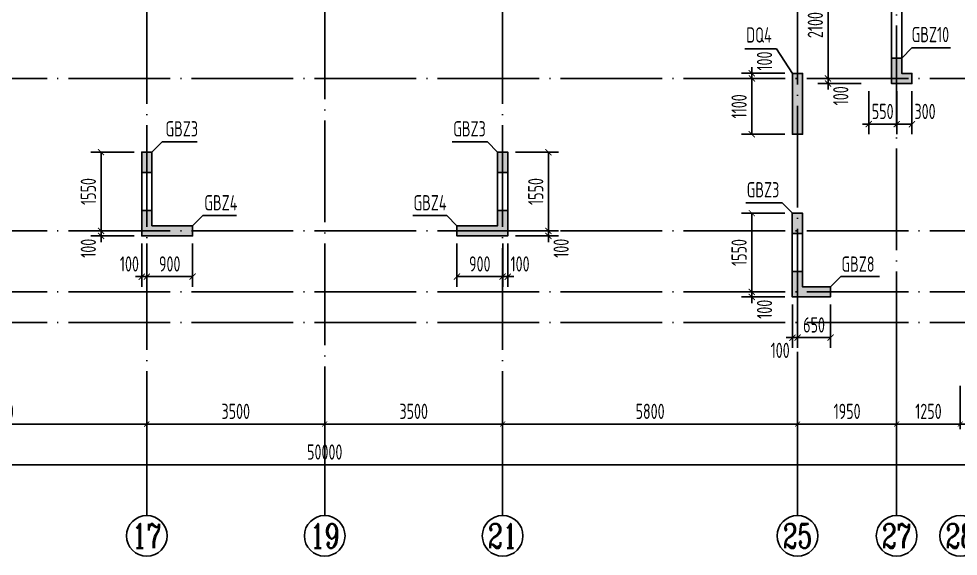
# Model space of a CAD drawing. Extents: x -461650 to 361314, y 245336 to 769729.
# Drawn here: x -106454 to -87976, y 498182 to 508755 of the extents above; entities that cross this region are included whole.
import ezdxf
from ezdxf.enums import TextEntityAlignment as Align

# ---------------------------------------------------------------- set-up
doc = ezdxf.new("R2010")
doc.units = 0
doc.header["$LTSCALE"] = 1000
doc.linetypes.add('DOTE', pattern=[2.42, 2, -0.2, 0.02, -0.2])
doc.layers.get('0').update_dxf_attribs({"linetype": 'CONTINUOUS'})
doc.layers.get('DEFPOINTS').update_dxf_attribs({"linetype": 'CONTINUOUS'})
for name, color, linetype in [('A-AXIS', 1, 'CONTINUOUS'), ('A-DOTE', 10, 'DOTE'), ('AXIS_NUM', 7, 'CONTINUOUS'), ('S-Q墙实线', 6, 'CONTINUOUS'), ('S-Q墙标注', 3, 'CONTINUOUS'), ('S-X详图填充', 252, 'CONTINUOUS'), ('S-X详图实线', 4, 'CONTINUOUS'), ('S-Y一般标注', 3, 'CONTINUOUS'), ('S-Z柱编号', 6, 'CONTINUOUS')]:
    doc.layers.add(name, color=color, linetype=linetype)
doc.styles.add('TSSD_Axis', font='complex.shx', dxfattribs={"width": 0.7, "bigfont": 'hztxt.shx'})
doc.styles.add('TSSD_DIMENSION', font='Tssdeng.shx', dxfattribs={"width": 0.7, "bigfont": 'tssdchn.shx'})
doc.styles.add('TSSD_REIN', font='tssdeng.shx', dxfattribs={"width": 0.7, "height": 300, "bigfont": 'tssdchn.shx'})
doc.styles.add('结构文字', font='zstxt.shx', dxfattribs={"width": 0.7, "bigfont": 'zshz.shx'})
doc.dimstyles.new('STRUCK', dxfattribs={"dimtxt": 400, "dimasz": 121, "dimexe": 200, "dimexo": 150, "dimgap": 115, "dimtad": 1, "dimdec": 0, "dimdsep": 46, "dimtxsty": '结构文字', "dimblk": 'ARCHTICK', "dimcen": 400, "dimclrd": 3, "dimclre": 3, "dimclrt": 7, "dimadec": 0, "dimazin": 0, "dimtfac": 1, "dimtdec": 0, "dimtix": 1, "dimtmove": 2, "dimatfit": 3, "dimldrblk": '_DIMX', "dimfxl": 0, "dimtolj": 1, "dimtzin": 0, "dimarcsym": 0})
doc.dimstyles.new('TSSD_100_100', dxfattribs={"dimtxt": 300, "dimasz": 100, "dimexe": 100, "dimexo": 250, "dimgap": 100, "dimtad": 1, "dimdec": 0, "dimzin": 0, "dimdsep": 46, "dimtxsty": 'TSSD_DIMENSION', "dimblk": 'ARCHTICK', "dimcen": 0, "dimdle": 100, "dimclrt": 7, "dimadec": 0, "dimazin": 0, "dimtfac": 1, "dimtdec": 0, "dimtix": 1, "dimtmove": 2, "dimatfit": 3, "dimldrblk": 'ARCHTICK', "dimfxl": 0, "dimtolj": 1, "dimtzin": 0, "dimarcsym": 0})

# ---------------------------------------------------------------- blocks, each defined once
blk = doc.blocks.new('_ArchTick')
at = {"color": 0, "linetype": 'ByBlock', "const_width": 0.15}
blk.add_lwpolyline([(-0.5, -0.5), (0.5, 0.5)], dxfattribs=at)
blk = doc.blocks.new('*D328')
at = {"layer": 'DEFPOINTS', "color": 0}
for p in [(20300, 3600), (26100, 3600), (26100, 2600)]:
    blk.add_point(p, dxfattribs=at)
at = {"layer": 'S-Y一般标注', "color": 0, "lineweight": -2}
for p, q in [((20300, 3350), (20300, 2500)), ((26100, 3350), (26100, 2500)), ((20200, 2600), (26200, 2600))]:
    blk.add_line(p, q, dxfattribs=at)
at = {"layer": 'S-Y一般标注', "color": 0, "lineweight": -2, "xscale": 100, "yscale": 100, "zscale": 100, "rotation": 180}
blk.add_blockref('_ArchTick', (20300, 2600), dxfattribs=at)
at = {"layer": 'S-Y一般标注', "color": 0, "lineweight": -2, "xscale": 100, "yscale": 100, "zscale": 100}
blk.add_blockref('_ArchTick', (26100, 2600), dxfattribs=at)
at = {"layer": 'S-Y一般标注', "color": 7, "insert": (23200, 2850), "char_height": 300, "attachment_point": 5, "style": 'TSSD_DIMENSION'}
blk.add_mtext('\\A1;5800', dxfattribs=at)
blk = doc.blocks.new('ts_axno')
at = {"color": 0, "linetype": 'ByBlock', "lineweight": -2}
blk.add_circle((0, 0), 0.5, dxfattribs=at)
at = {"color": 0, "linetype": 'ByBlock', "lineweight": -2, "style": 'TSSD_Axis', "width": 0.7}
blk.add_attdef('A', text='', height=0.6, dxfattribs=at).set_placement((0, 0), align=Align.MIDDLE_CENTER)
blk = doc.blocks.new('*D329')
at = {"layer": 'DEFPOINTS', "color": 0}
for p in [(26100, 3600), (29600, 3600), (29600, 2600)]:
    blk.add_point(p, dxfattribs=at)
at = {"layer": 'S-Y一般标注', "color": 0, "lineweight": -2}
for p, q in [((26100, 3350), (26100, 2500)), ((29600, 3350), (29600, 2500)), ((26000, 2600), (29700, 2600))]:
    blk.add_line(p, q, dxfattribs=at)
at = {"layer": 'S-Y一般标注', "color": 0, "lineweight": -2, "xscale": 100, "yscale": 100, "zscale": 100, "rotation": 180}
blk.add_blockref('_ArchTick', (26100, 2600), dxfattribs=at)
at = {"layer": 'S-Y一般标注', "color": 0, "lineweight": -2, "xscale": 100, "yscale": 100, "zscale": 100}
blk.add_blockref('_ArchTick', (29600, 2600), dxfattribs=at)
at = {"layer": 'S-Y一般标注', "color": 7, "insert": (27850, 2850), "char_height": 300, "attachment_point": 5, "style": 'TSSD_DIMENSION'}
blk.add_mtext('\\A1;3500', dxfattribs=at)
blk = doc.blocks.new('*D330')
at = {"layer": 'DEFPOINTS', "color": 0}
for p in [(33100, 3600), (38900, 3600), (38900, 2600)]:
    blk.add_point(p, dxfattribs=at)
at = {"layer": 'S-Y一般标注', "color": 0, "lineweight": -2}
for p, q in [((33100, 3350), (33100, 2500)), ((38900, 3350), (38900, 2500)), ((33000, 2600), (39000, 2600))]:
    blk.add_line(p, q, dxfattribs=at)
at = {"layer": 'S-Y一般标注', "color": 0, "lineweight": -2, "xscale": 100, "yscale": 100, "zscale": 100, "rotation": 180}
blk.add_blockref('_ArchTick', (33100, 2600), dxfattribs=at)
at = {"layer": 'S-Y一般标注', "color": 0, "lineweight": -2, "xscale": 100, "yscale": 100, "zscale": 100}
blk.add_blockref('_ArchTick', (38900, 2600), dxfattribs=at)
at = {"layer": 'S-Y一般标注', "color": 7, "insert": (36000, 2850), "char_height": 300, "attachment_point": 5, "style": 'TSSD_DIMENSION'}
blk.add_mtext('\\A1;5800', dxfattribs=at)
blk = doc.blocks.new('*D331')
at = {"layer": 'DEFPOINTS', "color": 0}
for p in [(42100, 3600), (43350, 3600), (43350, 2600)]:
    blk.add_point(p, dxfattribs=at)
at = {"layer": 'S-Y一般标注', "color": 0, "lineweight": -2}
for p, q in [((42100, 3350), (42100, 2500)), ((43350, 3350), (43350, 2500)), ((42000, 2600), (43450, 2600))]:
    blk.add_line(p, q, dxfattribs=at)
at = {"layer": 'S-Y一般标注', "color": 0, "lineweight": -2, "xscale": 100, "yscale": 100, "zscale": 100, "rotation": 180}
blk.add_blockref('_ArchTick', (42100, 2600), dxfattribs=at)
at = {"layer": 'S-Y一般标注', "color": 0, "lineweight": -2, "xscale": 100, "yscale": 100, "zscale": 100}
blk.add_blockref('_ArchTick', (43350, 2600), dxfattribs=at)
at = {"layer": 'S-Y一般标注', "color": 7, "insert": (42725, 2850), "char_height": 300, "attachment_point": 5, "style": 'TSSD_DIMENSION'}
blk.add_mtext('\\A1;1250', dxfattribs=at)
blk = doc.blocks.new('*D334')
at = {"layer": 'DEFPOINTS', "color": 0}
for p in [(4600, 3600), (54600, 3600), (54600, 1800)]:
    blk.add_point(p, dxfattribs=at)
at = {"layer": 'S-Y一般标注', "color": 0, "lineweight": -2}
for p, q in [((4600, 3350), (4600, 1700)), ((54600, 3350), (54600, 1700)), ((4500, 1800), (54700, 1800))]:
    blk.add_line(p, q, dxfattribs=at)
at = {"layer": 'S-Y一般标注', "color": 0, "lineweight": -2, "xscale": 100, "yscale": 100, "zscale": 100, "rotation": 180}
blk.add_blockref('_ArchTick', (4600, 1800), dxfattribs=at)
at = {"layer": 'S-Y一般标注', "color": 0, "lineweight": -2, "xscale": 100, "yscale": 100, "zscale": 100}
blk.add_blockref('_ArchTick', (54600, 1800), dxfattribs=at)
at = {"layer": 'S-Y一般标注', "color": 7, "insert": (29600, 2050), "char_height": 300, "attachment_point": 5, "style": 'TSSD_DIMENSION'}
blk.add_mtext('\\A1;50000', dxfattribs=at)
blk = doc.blocks.new('*D337')
at = {"layer": 'DEFPOINTS', "color": 0}
for p in [(29600, 3600), (33100, 3600), (33100, 2600)]:
    blk.add_point(p, dxfattribs=at)
at = {"layer": 'S-Y一般标注', "color": 0, "lineweight": -2}
for p, q in [((29600, 3350), (29600, 2500)), ((33100, 3350), (33100, 2500)), ((29500, 2600), (33200, 2600))]:
    blk.add_line(p, q, dxfattribs=at)
at = {"layer": 'S-Y一般标注', "color": 0, "lineweight": -2, "xscale": 100, "yscale": 100, "zscale": 100, "rotation": 180}
blk.add_blockref('_ArchTick', (29600, 2600), dxfattribs=at)
at = {"layer": 'S-Y一般标注', "color": 0, "lineweight": -2, "xscale": 100, "yscale": 100, "zscale": 100}
blk.add_blockref('_ArchTick', (33100, 2600), dxfattribs=at)
at = {"layer": 'S-Y一般标注', "color": 7, "insert": (31350, 2850), "char_height": 300, "attachment_point": 5, "style": 'TSSD_DIMENSION'}
blk.add_mtext('\\A1;3500', dxfattribs=at)
blk = doc.blocks.new('*D338')
at = {"layer": 'DEFPOINTS', "color": 0}
for p in [(40850, 3600), (42100, 3600), (42100, 2600)]:
    blk.add_point(p, dxfattribs=at)
at = {"layer": 'S-Y一般标注', "color": 0, "lineweight": -2}
for p, q in [((40850, 3350), (40850, 2500)), ((42100, 3350), (42100, 2500)), ((40750, 2600), (42200, 2600))]:
    blk.add_line(p, q, dxfattribs=at)
at = {"layer": 'S-Y一般标注', "color": 0, "lineweight": -2, "xscale": 100, "yscale": 100, "zscale": 100, "rotation": 180}
blk.add_blockref('_ArchTick', (40850, 2600), dxfattribs=at)
at = {"layer": 'S-Y一般标注', "color": 0, "lineweight": -2, "xscale": 100, "yscale": 100, "zscale": 100}
blk.add_blockref('_ArchTick', (42100, 2600), dxfattribs=at)
at = {"layer": 'S-Y一般标注', "color": 7, "insert": (41475, 2850), "char_height": 300, "attachment_point": 5, "style": 'TSSD_DIMENSION'}
blk.add_mtext('\\A1;1250', dxfattribs=at)
blk = doc.blocks.new('*D351')
at = {"layer": 'DEFPOINTS', "color": 0}
for p in [(38900, 3600), (40850, 3600), (40850, 2600)]:
    blk.add_point(p, dxfattribs=at)
at = {"layer": 'S-Y一般标注', "color": 0, "lineweight": -2}
for p, q in [((38900, 3350), (38900, 2500)), ((40850, 3350), (40850, 2500)), ((38800, 2600), (40950, 2600))]:
    blk.add_line(p, q, dxfattribs=at)
at = {"layer": 'S-Y一般标注', "color": 0, "lineweight": -2, "xscale": 100, "yscale": 100, "zscale": 100, "rotation": 180}
blk.add_blockref('_ArchTick', (38900, 2600), dxfattribs=at)
at = {"layer": 'S-Y一般标注', "color": 0, "lineweight": -2, "xscale": 100, "yscale": 100, "zscale": 100}
blk.add_blockref('_ArchTick', (40850, 2600), dxfattribs=at)
at = {"layer": 'S-Y一般标注', "color": 7, "insert": (39875, 2850), "char_height": 300, "attachment_point": 5, "style": 'TSSD_DIMENSION'}
blk.add_mtext('\\A1;1950', dxfattribs=at)
blk = doc.blocks.new('*D2576')
at = {"layer": 'DEFPOINTS', "color": 0}
for p in [(-104836, 504582), (-104036, 504582), (-104036, 504482)]:
    blk.add_point(p, dxfattribs=at)
at = {"layer": 'S-Q墙标注', "color": 3, "lineweight": -2}
for p, q in [((-104836, 504582), (-104836, 504703)), ((-104186, 504582), (-105036, 504582)), ((-104186, 504482), (-105036, 504482)), ((-104836, 504482), (-104836, 504582)), ((-104836, 504482), (-104836, 504361))]:
    blk.add_line(p, q, dxfattribs=at)
at = {"layer": 'S-Q墙标注', "color": 3, "lineweight": -2, "xscale": 121, "yscale": 121, "zscale": 121}
for p, rotation in [((-104836, 504582), 270), ((-104836, 504482), 90)]:
    blk.add_blockref('_ArchTick', p, dxfattribs=dict(at, rotation=rotation))
at = {"layer": 'S-Q墙标注', "color": 7, "insert": (-105086, 504240), "char_height": 300, "attachment_point": 5, "rotation": 90, "style": 'TSSD_REIN'}
blk.add_mtext('\\A1;100', dxfattribs=at)
blk = doc.blocks.new('_DIMX')
blk.add_line((-150, 0), (150, 0))
at = {"const_width": 50}
blk.add_lwpolyline([(-70, -70), (70, 70)], dxfattribs=at)
blk = doc.blocks.new('*D2577')
at = {"layer": 'DEFPOINTS', "color": 0}
for p in [(-104836, 506132), (-104036, 506132), (-104036, 504582)]:
    blk.add_point(p, dxfattribs=at)
at = {"layer": 'S-Q墙标注', "color": 3, "lineweight": -2}
for p, q in [((-104186, 506132), (-105036, 506132)), ((-104836, 504582), (-104836, 506132)), ((-104186, 504582), (-105036, 504582))]:
    blk.add_line(p, q, dxfattribs=at)
at = {"layer": 'S-Q墙标注', "color": 3, "lineweight": -2, "xscale": 121, "yscale": 121, "zscale": 121}
for p, rotation in [((-104836, 506132), 90), ((-104836, 504582), 270)]:
    blk.add_blockref('_ArchTick', p, dxfattribs=dict(at, rotation=rotation))
at = {"layer": 'S-Q墙标注', "color": 7, "insert": (-105086, 505357), "char_height": 300, "attachment_point": 5, "rotation": 90, "style": 'TSSD_REIN'}
blk.add_mtext('\\A1;1550', dxfattribs=at)
blk = doc.blocks.new('*D2578')
at = {"layer": 'DEFPOINTS', "color": 0}
for p in [(-103936, 504482), (-103036, 504482), (-103936, 503682)]:
    blk.add_point(p, dxfattribs=at)
at = {"layer": 'S-Q墙标注', "color": 3, "lineweight": -2}
for p, q in [((-103936, 504332), (-103936, 503482)), ((-103036, 504332), (-103036, 503482)), ((-103036, 503682), (-103936, 503682))]:
    blk.add_line(p, q, dxfattribs=at)
at = {"layer": 'S-Q墙标注', "color": 3, "lineweight": -2, "xscale": 121, "yscale": 121, "zscale": 121, "rotation": 180}
blk.add_blockref('_ArchTick', (-103936, 503682), dxfattribs=at)
at = {"layer": 'S-Q墙标注', "color": 3, "lineweight": -2, "xscale": 121, "yscale": 121, "zscale": 121}
blk.add_blockref('_ArchTick', (-103036, 503682), dxfattribs=at)
at = {"layer": 'S-Q墙标注', "color": 7, "insert": (-103486, 503932), "char_height": 300, "attachment_point": 5, "style": 'TSSD_REIN'}
blk.add_mtext('\\A1;900', dxfattribs=at)
blk = doc.blocks.new('*D2579')
at = {"layer": 'DEFPOINTS', "color": 0}
for p in [(-104036, 504482), (-103936, 504482), (-104036, 503682)]:
    blk.add_point(p, dxfattribs=at)
at = {"layer": 'S-Q墙标注', "color": 3, "lineweight": -2}
for p, q in [((-104036, 504332), (-104036, 503482)), ((-103936, 504332), (-103936, 503482)), ((-104036, 503682), (-104157, 503682)), ((-103936, 503682), (-104036, 503682)), ((-103936, 503682), (-103815, 503682))]:
    blk.add_line(p, q, dxfattribs=at)
at = {"layer": 'S-Q墙标注', "color": 3, "lineweight": -2, "xscale": 121, "yscale": 121, "zscale": 121}
blk.add_blockref('_ArchTick', (-104036, 503682), dxfattribs=at)
at = {"layer": 'S-Q墙标注', "color": 3, "lineweight": -2, "xscale": 121, "yscale": 121, "zscale": 121, "rotation": 180}
blk.add_blockref('_ArchTick', (-103936, 503682), dxfattribs=at)
at = {"layer": 'S-Q墙标注', "color": 7, "insert": (-104278, 503932), "char_height": 300, "attachment_point": 5, "style": 'TSSD_REIN'}
blk.add_mtext('\\A1;100', dxfattribs=at)
blk = doc.blocks.new('*D2650')
at = {"layer": 'DEFPOINTS', "color": 0}
for p in [(-96836, 504582), (-96836, 504482), (-96036, 504582)]:
    blk.add_point(p, dxfattribs=at)
at = {"layer": 'S-Q墙标注', "color": 3, "lineweight": -2}
for p, q in [((-96036, 504582), (-96036, 504703)), ((-96686, 504582), (-95836, 504582)), ((-96686, 504482), (-95836, 504482)), ((-96036, 504482), (-96036, 504582)), ((-96036, 504482), (-96036, 504361))]:
    blk.add_line(p, q, dxfattribs=at)
at = {"layer": 'S-Q墙标注', "color": 3, "lineweight": -2, "xscale": 121, "yscale": 121, "zscale": 121}
for p, rotation in [((-96036, 504582), 270), ((-96036, 504482), 90)]:
    blk.add_blockref('_ArchTick', p, dxfattribs=dict(at, rotation=rotation))
at = {"layer": 'S-Q墙标注', "color": 7, "insert": (-95786, 504240), "char_height": 300, "attachment_point": 5, "rotation": 90, "style": 'TSSD_REIN'}
blk.add_mtext('\\A1;100', dxfattribs=at)
blk = doc.blocks.new('*D2651')
at = {"layer": 'DEFPOINTS', "color": 0}
for p in [(-96836, 506132), (-96036, 506132), (-96836, 504582)]:
    blk.add_point(p, dxfattribs=at)
at = {"layer": 'S-Q墙标注', "color": 3, "lineweight": -2}
for p, q in [((-96686, 506132), (-95836, 506132)), ((-96036, 504582), (-96036, 506132)), ((-96686, 504582), (-95836, 504582))]:
    blk.add_line(p, q, dxfattribs=at)
at = {"layer": 'S-Q墙标注', "color": 3, "lineweight": -2, "xscale": 121, "yscale": 121, "zscale": 121}
for p, rotation in [((-96036, 506132), 90), ((-96036, 504582), 270)]:
    blk.add_blockref('_ArchTick', p, dxfattribs=dict(at, rotation=rotation))
at = {"layer": 'S-Q墙标注', "color": 7, "insert": (-96286, 505357), "char_height": 300, "attachment_point": 5, "rotation": 90, "style": 'TSSD_REIN'}
blk.add_mtext('\\A1;1550', dxfattribs=at)
blk = doc.blocks.new('*D2652')
at = {"layer": 'DEFPOINTS', "color": 0}
for p in [(-97836, 504482), (-96936, 504482), (-96936, 503682)]:
    blk.add_point(p, dxfattribs=at)
at = {"layer": 'S-Q墙标注', "color": 3, "lineweight": -2}
for p, q in [((-97836, 504332), (-97836, 503482)), ((-96936, 504332), (-96936, 503482)), ((-97836, 503682), (-96936, 503682))]:
    blk.add_line(p, q, dxfattribs=at)
at = {"layer": 'S-Q墙标注', "color": 3, "lineweight": -2, "xscale": 121, "yscale": 121, "zscale": 121, "rotation": 180}
blk.add_blockref('_ArchTick', (-97836, 503682), dxfattribs=at)
at = {"layer": 'S-Q墙标注', "color": 3, "lineweight": -2, "xscale": 121, "yscale": 121, "zscale": 121}
blk.add_blockref('_ArchTick', (-96936, 503682), dxfattribs=at)
at = {"layer": 'S-Q墙标注', "color": 7, "insert": (-97386, 503932), "char_height": 300, "attachment_point": 5, "style": 'TSSD_REIN'}
blk.add_mtext('\\A1;900', dxfattribs=at)
blk = doc.blocks.new('*D2653')
at = {"layer": 'DEFPOINTS', "color": 0}
for p in [(-96936, 504482), (-96836, 504482), (-96836, 503682)]:
    blk.add_point(p, dxfattribs=at)
at = {"layer": 'S-Q墙标注', "color": 3, "lineweight": -2}
for p, q in [((-96936, 504332), (-96936, 503482)), ((-96836, 504332), (-96836, 503482)), ((-96936, 503682), (-97057, 503682)), ((-96936, 503682), (-96836, 503682)), ((-96836, 503682), (-96715, 503682))]:
    blk.add_line(p, q, dxfattribs=at)
at = {"layer": 'S-Q墙标注', "color": 3, "lineweight": -2, "xscale": 121, "yscale": 121, "zscale": 121}
blk.add_blockref('_ArchTick', (-96936, 503682), dxfattribs=at)
at = {"layer": 'S-Q墙标注', "color": 3, "lineweight": -2, "xscale": 121, "yscale": 121, "zscale": 121, "rotation": 180}
blk.add_blockref('_ArchTick', (-96836, 503682), dxfattribs=at)
at = {"layer": 'S-Q墙标注', "color": 7, "insert": (-96594, 503932), "char_height": 300, "attachment_point": 5, "style": 'TSSD_REIN'}
blk.add_mtext('\\A1;100', dxfattribs=at)
blk = doc.blocks.new('*D2654')
at = {"layer": 'DEFPOINTS', "color": 0}
for p in [(-92036, 503382), (-91236, 503382), (-91236, 503282)]:
    blk.add_point(p, dxfattribs=at)
at = {"layer": 'S-Q墙标注', "color": 3, "lineweight": -2}
for p, q in [((-91386, 503382), (-92236, 503382)), ((-92036, 503382), (-92036, 503503)), ((-92036, 503282), (-92036, 503382)), ((-91386, 503282), (-92236, 503282)), ((-92036, 503282), (-92036, 503161))]:
    blk.add_line(p, q, dxfattribs=at)
at = {"layer": 'S-Q墙标注', "color": 3, "lineweight": -2, "xscale": 121, "yscale": 121, "zscale": 121}
for p, rotation in [((-92036, 503382), 270), ((-92036, 503282), 90)]:
    blk.add_blockref('_ArchTick', p, dxfattribs=dict(at, rotation=rotation))
at = {"layer": 'S-Q墙标注', "color": 7, "insert": (-91786, 503040), "char_height": 300, "attachment_point": 5, "rotation": 90, "style": 'TSSD_REIN'}
blk.add_mtext('\\A1;100', dxfattribs=at)
blk = doc.blocks.new('*D2655')
at = {"layer": 'DEFPOINTS', "color": 0}
for p in [(-92036, 504932), (-91236, 504932), (-91236, 503382)]:
    blk.add_point(p, dxfattribs=at)
at = {"layer": 'S-Q墙标注', "color": 3, "lineweight": -2}
for p, q in [((-91386, 504932), (-92236, 504932)), ((-92036, 503382), (-92036, 504932)), ((-91386, 503382), (-92236, 503382))]:
    blk.add_line(p, q, dxfattribs=at)
at = {"layer": 'S-Q墙标注', "color": 3, "lineweight": -2, "xscale": 121, "yscale": 121, "zscale": 121}
for p, rotation in [((-92036, 504932), 90), ((-92036, 503382), 270)]:
    blk.add_blockref('_ArchTick', p, dxfattribs=dict(at, rotation=rotation))
at = {"layer": 'S-Q墙标注', "color": 7, "insert": (-92286, 504157), "char_height": 300, "attachment_point": 5, "rotation": 90, "style": 'TSSD_REIN'}
blk.add_mtext('\\A1;1550', dxfattribs=at)
blk = doc.blocks.new('*D2656')
at = {"layer": 'DEFPOINTS', "color": 0}
for p in [(-91236, 503282), (-91136, 503282), (-91136, 502482)]:
    blk.add_point(p, dxfattribs=at)
at = {"layer": 'S-Q墙标注', "color": 3, "lineweight": -2}
for p, q in [((-91236, 503132), (-91236, 502282)), ((-91136, 503132), (-91136, 502282)), ((-91236, 502482), (-91357, 502482)), ((-91236, 502482), (-91136, 502482)), ((-91136, 502482), (-91015, 502482))]:
    blk.add_line(p, q, dxfattribs=at)
at = {"layer": 'S-Q墙标注', "color": 3, "lineweight": -2, "xscale": 121, "yscale": 121, "zscale": 121}
blk.add_blockref('_ArchTick', (-91236, 502482), dxfattribs=at)
at = {"layer": 'S-Q墙标注', "color": 3, "lineweight": -2, "xscale": 121, "yscale": 121, "zscale": 121, "rotation": 180}
blk.add_blockref('_ArchTick', (-91136, 502482), dxfattribs=at)
at = {"layer": 'S-Q墙标注', "color": 7, "insert": (-91478, 502232), "char_height": 300, "attachment_point": 5, "style": 'TSSD_REIN'}
blk.add_mtext('\\A1;100', dxfattribs=at)
blk = doc.blocks.new('*D2657')
at = {"layer": 'DEFPOINTS', "color": 0}
for p in [(-91136, 503282), (-90486, 503282), (-90486, 502482)]:
    blk.add_point(p, dxfattribs=at)
at = {"layer": 'S-Q墙标注', "color": 3, "lineweight": -2}
for p, q in [((-91136, 503132), (-91136, 502282)), ((-90486, 503132), (-90486, 502282)), ((-91136, 502482), (-90486, 502482))]:
    blk.add_line(p, q, dxfattribs=at)
at = {"layer": 'S-Q墙标注', "color": 3, "lineweight": -2, "xscale": 121, "yscale": 121, "zscale": 121, "rotation": 180}
blk.add_blockref('_ArchTick', (-91136, 502482), dxfattribs=at)
at = {"layer": 'S-Q墙标注', "color": 3, "lineweight": -2, "xscale": 121, "yscale": 121, "zscale": 121}
blk.add_blockref('_ArchTick', (-90486, 502482), dxfattribs=at)
at = {"layer": 'S-Q墙标注', "color": 7, "insert": (-90811, 502732), "char_height": 300, "attachment_point": 5, "style": 'TSSD_REIN'}
blk.add_mtext('\\A1;650', dxfattribs=at)
blk = doc.blocks.new('*D2658')
at = {"layer": 'DEFPOINTS', "color": 0}
for p in [(-92036, 507582), (-91236, 507582), (-91236, 506482)]:
    blk.add_point(p, dxfattribs=at)
at = {"layer": 'S-Q墙标注', "color": 3, "lineweight": -2}
for p, q in [((-91386, 507582), (-92236, 507582)), ((-92036, 506482), (-92036, 507582)), ((-91386, 506482), (-92236, 506482))]:
    blk.add_line(p, q, dxfattribs=at)
at = {"layer": 'S-Q墙标注', "color": 3, "lineweight": -2, "xscale": 121, "yscale": 121, "zscale": 121}
for p, rotation in [((-92036, 507582), 90), ((-92036, 506482), 270)]:
    blk.add_blockref('_ArchTick', p, dxfattribs=dict(at, rotation=rotation))
at = {"layer": 'S-Q墙标注', "color": 7, "insert": (-92286, 507032), "char_height": 300, "attachment_point": 5, "rotation": 90, "style": 'TSSD_REIN'}
blk.add_mtext('\\A1;1100', dxfattribs=at)
blk = doc.blocks.new('*D2659')
at = {"layer": 'DEFPOINTS', "color": 0}
for p in [(-92036, 507682), (-91236, 507682), (-91236, 507582)]:
    blk.add_point(p, dxfattribs=at)
at = {"layer": 'S-Q墙标注', "color": 3, "lineweight": -2}
for p, q in [((-92036, 507682), (-92036, 507803)), ((-91386, 507682), (-92236, 507682)), ((-92036, 507582), (-92036, 507682)), ((-91386, 507582), (-92236, 507582)), ((-92036, 507582), (-92036, 507461))]:
    blk.add_line(p, q, dxfattribs=at)
at = {"layer": 'S-Q墙标注', "color": 3, "lineweight": -2, "xscale": 121, "yscale": 121, "zscale": 121}
for p, rotation in [((-92036, 507682), 270), ((-92036, 507582), 90)]:
    blk.add_blockref('_ArchTick', p, dxfattribs=dict(at, rotation=rotation))
at = {"layer": 'S-Q墙标注', "color": 7, "insert": (-91786, 507924), "char_height": 300, "attachment_point": 5, "rotation": 90, "style": 'TSSD_REIN'}
blk.add_mtext('\\A1;100', dxfattribs=at)
blk = doc.blocks.new('*D2517')
at = {"layer": 'DEFPOINTS', "color": 0}
for p in [(-90536, 507582), (-89736, 507582), (-89736, 507482)]:
    blk.add_point(p, dxfattribs=at)
at = {"layer": 'S-Q墙标注', "color": 3, "lineweight": -2}
for p, q in [((-90536, 507582), (-90536, 507703)), ((-89886, 507582), (-90736, 507582)), ((-89886, 507482), (-90736, 507482)), ((-90536, 507482), (-90536, 507582)), ((-90536, 507482), (-90536, 507361))]:
    blk.add_line(p, q, dxfattribs=at)
at = {"layer": 'S-Q墙标注', "color": 3, "lineweight": -2, "xscale": 121, "yscale": 121, "zscale": 121}
for p, rotation in [((-90536, 507582), 270), ((-90536, 507482), 90)]:
    blk.add_blockref('_ArchTick', p, dxfattribs=dict(at, rotation=rotation))
at = {"layer": 'S-Q墙标注', "color": 7, "insert": (-90286, 507240), "char_height": 300, "attachment_point": 5, "rotation": 90, "style": 'TSSD_REIN'}
blk.add_mtext('\\A1;100', dxfattribs=at)
blk = doc.blocks.new('*D2518')
at = {"layer": 'DEFPOINTS', "color": 0}
for p in [(-90536, 509682), (-89736, 509682), (-89736, 507582)]:
    blk.add_point(p, dxfattribs=at)
at = {"layer": 'S-Q墙标注', "color": 3, "lineweight": -2}
for p, q in [((-89886, 509682), (-90736, 509682)), ((-90536, 507582), (-90536, 509682)), ((-89886, 507582), (-90736, 507582))]:
    blk.add_line(p, q, dxfattribs=at)
at = {"layer": 'S-Q墙标注', "color": 3, "lineweight": -2, "xscale": 121, "yscale": 121, "zscale": 121}
for p, rotation in [((-90536, 509682), 90), ((-90536, 507582), 270)]:
    blk.add_blockref('_ArchTick', p, dxfattribs=dict(at, rotation=rotation))
at = {"layer": 'S-Q墙标注', "color": 7, "insert": (-90786, 508632), "char_height": 300, "attachment_point": 5, "rotation": 90, "style": 'TSSD_REIN'}
blk.add_mtext('\\A1;2100', dxfattribs=at)
blk = doc.blocks.new('*D2472')
at = {"layer": 'DEFPOINTS', "color": 0}
for p in [(-89736, 507482), (-89186, 507482), (-89186, 506682)]:
    blk.add_point(p, dxfattribs=at)
at = {"layer": 'S-Q墙标注', "color": 3, "lineweight": -2}
for p, q in [((-89736, 507332), (-89736, 506482)), ((-89186, 507332), (-89186, 506482)), ((-89736, 506682), (-89857, 506682)), ((-89736, 506682), (-89186, 506682)), ((-89186, 506682), (-89065, 506682))]:
    blk.add_line(p, q, dxfattribs=at)
at = {"layer": 'S-Q墙标注', "color": 3, "lineweight": -2, "xscale": 121, "yscale": 121, "zscale": 121}
blk.add_blockref('_ArchTick', (-89736, 506682), dxfattribs=at)
at = {"layer": 'S-Q墙标注', "color": 3, "lineweight": -2, "xscale": 121, "yscale": 121, "zscale": 121, "rotation": 180}
blk.add_blockref('_ArchTick', (-89186, 506682), dxfattribs=at)
at = {"layer": 'S-Q墙标注', "color": 7, "insert": (-89461, 506932), "char_height": 300, "attachment_point": 5, "style": 'TSSD_REIN'}
blk.add_mtext('\\A1;550', dxfattribs=at)
blk = doc.blocks.new('*D2473')
at = {"layer": 'DEFPOINTS', "color": 0}
for p in [(-89186, 507482), (-88886, 507482), (-88886, 506682)]:
    blk.add_point(p, dxfattribs=at)
at = {"layer": 'S-Q墙标注', "color": 3, "lineweight": -2}
for p, q in [((-89186, 507332), (-89186, 506482)), ((-88886, 507332), (-88886, 506482)), ((-89186, 506682), (-88886, 506682))]:
    blk.add_line(p, q, dxfattribs=at)
at = {"layer": 'S-Q墙标注', "color": 3, "lineweight": -2, "xscale": 121, "yscale": 121, "zscale": 121, "rotation": 180}
blk.add_blockref('_ArchTick', (-89186, 506682), dxfattribs=at)
at = {"layer": 'S-Q墙标注', "color": 3, "lineweight": -2, "xscale": 121, "yscale": 121, "zscale": 121}
blk.add_blockref('_ArchTick', (-88886, 506682), dxfattribs=at)
at = {"layer": 'S-Q墙标注', "color": 7, "insert": (-88628, 506932), "char_height": 300, "attachment_point": 5, "style": 'TSSD_REIN'}
blk.add_mtext('\\A1;300', dxfattribs=at)
blk = doc.blocks.new('20210726.16395156')
at = {"layer": 'A-AXIS'}
for p, q in [((26100, 3600), (26100, 800)), ((29600, 3600), (29600, 800)), ((33100, 3600), (33100, 800)), ((38900, 3600.1), (38900, 800.1)), ((40850, 3600), (40850, 800))]:
    blk.add_line(p, q, dxfattribs=at)
at = {"layer": 'A-DOTE'}
for p, q in [((29600, 18249.9), (29600, 3600)), ((38900.2, 13700), (38900, 3600)), ((40850, 3600), (40850, 11500)), ((26100, 10900), (26100, 3600)), ((33100, 10900), (33100, 3600)), ((55600, 9400), (3600, 9400)), ((55600, 6400), (3600, 6400)), ((55600, 5200), (3600, 5200)), ((55600, 4600), (3600, 4600))]:
    blk.add_line(p, q, dxfattribs=at)
at = {"layer": 'A-AXIS'}
ref = blk.add_blockref('ts_axno', (26100, 400), dxfattribs=dict(at, xscale=-800, yscale=800, zscale=800, rotation=180))
ref.add_attrib('10', '17', dxfattribs={"layer": 'AXIS_NUM', "height": 480, "style": 'TSSD_Axis', "width": 0.7}).set_placement((26100, 400), align=Align.MIDDLE_CENTER)
ref = blk.add_blockref('ts_axno', (29600, 400), dxfattribs=dict(at, xscale=-800, yscale=800, zscale=800, rotation=180))
ref.add_attrib('13', '19', dxfattribs={"layer": 'AXIS_NUM', "height": 480, "style": 'TSSD_Axis', "width": 0.7}).set_placement((29600, 400), align=Align.MIDDLE_CENTER)
ref = blk.add_blockref('ts_axno', (33100, 400), dxfattribs=dict(at, xscale=-800, yscale=800, zscale=800, rotation=180))
ref.add_attrib('13', '21', dxfattribs={"layer": 'AXIS_NUM', "height": 480, "style": 'TSSD_Axis', "width": 0.7}).set_placement((33100, 400), align=Align.MIDDLE_CENTER)
ref = blk.add_blockref('ts_axno', (38900, 400.1), dxfattribs=dict(at, xscale=-800, yscale=800, zscale=800, rotation=180))
ref.add_attrib('17', '25', dxfattribs={"layer": 'AXIS_NUM', "height": 480, "style": 'TSSD_Axis', "width": 0.7}).set_placement((38900, 400.1), align=Align.MIDDLE_CENTER)
ref = blk.add_blockref('ts_axno', (40850, 400), dxfattribs=dict(at, xscale=-800, yscale=800, zscale=800, rotation=180))
ref.add_attrib('8', '27', dxfattribs={"layer": 'AXIS_NUM', "height": 480, "style": 'TSSD_Axis', "width": 0.7}).set_placement((40850, 400), align=Align.MIDDLE_CENTER)
ref = blk.add_blockref('ts_axno', (42100, 400), dxfattribs=dict(at, xscale=-800, yscale=800, zscale=800, rotation=180))
ref.add_attrib('19', '28', dxfattribs={"layer": 'AXIS_NUM', "height": 480, "style": 'TSSD_Axis', "width": 0.7}).set_placement((42100, 400), align=Align.MIDDLE_CENTER)
at = {"layer": 'S-Y一般标注'}
for base, p1, p2, picture, middle in [((54600, 1800), (4600, 3600), (54600, 3600), '*D334', (29600, 2050)), ((26100, 2600), (20300, 3600), (26100, 3600), '*D328', (23200, 2850)), ((29600, 2600), (26100, 3600), (29600, 3600), '*D329', (27850, 2850)), ((33100, 2600), (29600, 3600), (33100, 3600), '*D337', (31350, 2850)), ((38900, 2600.1), (33100, 3600), (38900, 3600.1), '*D330', (36000, 2850.1)), ((40850, 2600.1), (38900, 3600.1), (40850, 3600.1), '*D351', (39875, 2850.1)), ((42100, 2600.1), (40850, 3600.1), (42100, 3600.1), '*D338', (41475, 2850.1)), ((43350, 2600.1), (42100, 3600.1), (43350, 3600.1), '*D331', (42725, 2850.1))]:
    dim = blk.add_linear_dim(base=base, p1=p1, p2=p2, dimstyle='TSSD_100_100', dxfattribs=at)
    dim.commit()
    dim.dimension.update_dxf_attribs({"geometry": picture, "text_midpoint": middle})

msp = doc.modelspace()

# ---------------------------------------------------------------- hatches: boundary and pattern name
at = {"layer": 'S-X详图填充'}
h = msp.add_hatch(color=256, dxfattribs=at)
h.dxf.hatch_style = 1
h.paths.add_polyline_path([(-89086.28, 507981.79), (-89286.28, 507981.79), (-89286.28, 507481.79), (-88886.28, 507481.79), (-88886.28, 507681.79), (-89086.28, 507681.79)])
h = msp.add_hatch(color=256, dxfattribs=at)
h.dxf.hatch_style = 1
h.paths.add_polyline_path([(-91236.27, 506481.79), (-91036.27, 506481.79), (-91036.27, 507681.79), (-91236.27, 507681.79)])
h = msp.add_hatch(color=256, dxfattribs=at)
h.dxf.hatch_style = 1
h.paths.add_polyline_path([(-104036.29, 505731.79), (-103836.29, 505731.79), (-103836.29, 506131.79), (-104036.29, 506131.79)])
h = msp.add_hatch(color=256, dxfattribs=at)
h.dxf.hatch_style = 1
h.paths.add_polyline_path([(-97036.27, 505731.79), (-96836.27, 505731.79), (-96836.27, 506131.79), (-97036.27, 506131.79)])
h = msp.add_hatch(color=256, dxfattribs=at)
h.dxf.hatch_style = 1
h.paths.add_polyline_path([(-103836.29, 504981.79), (-104036.29, 504981.79), (-104036.29, 504481.79), (-103036.29, 504481.79), (-103036.29, 504681.79), (-103836.29, 504681.79)])
h = msp.add_hatch(color=256, dxfattribs=at)
h.dxf.hatch_style = 1
h.paths.add_polyline_path([(-96836.27, 504981.79), (-97036.27, 504981.79), (-97036.27, 504681.79), (-97836.27, 504681.79), (-97836.27, 504481.79), (-96836.27, 504481.79)])
h = msp.add_hatch(color=256, dxfattribs=at)
h.dxf.hatch_style = 1
h.paths.add_polyline_path([(-91238.76, 504531.79), (-91038.76, 504531.79), (-91038.76, 504931.79), (-91238.76, 504931.79)])
h = msp.add_hatch(color=256, dxfattribs=at)
h.dxf.hatch_style = 1
h.paths.add_polyline_path([(-91038.76, 503781.79), (-91238.76, 503781.79), (-91238.76, 503281.79), (-90488.77, 503281.79), (-90488.77, 503481.79), (-91038.76, 503481.79)])

# ---------------------------------------------------------------- linework, layer by layer
at = {"layer": 'S-Q墙实线'}
for points in [[(-89286.28, 509581.79), (-89286.28, 507481.79), (-88886.28, 507481.79), (-88886.28, 507681.79), (-89086.28, 507681.79), (-89086.28, 509781.79), (-89736.35, 509781.79), (-89736.35, 509581.79)], [(-91036.27, 506481.79), (-91036.27, 507681.79), (-91236.27, 507681.79), (-91236.27, 506481.79)], [(-91036.27, 506481.79), (-91036.27, 507681.79), (-91236.27, 507681.79), (-91236.27, 506481.79)], [(-104036.29, 504481.79), (-103136.29, 504481.79), (-103036.29, 504481.79), (-103036.29, 504681.79), (-103136.29, 504681.79), (-103836.29, 504681.79), (-103836.29, 506131.79), (-104036.29, 506131.79)], [(-97736.29, 504681.79), (-97836.27, 504681.79), (-97836.27, 504481.79), (-97736.29, 504481.79), (-96836.27, 504481.79), (-96836.27, 506131.79), (-97036.27, 506131.79), (-97036.27, 504681.79)], [(-91238.76, 503281.79), (-90488.77, 503281.79), (-90488.77, 503481.79), (-91038.76, 503481.79), (-91038.76, 504931.79), (-91238.76, 504931.79)]]:
    msp.add_lwpolyline(points, close=True, dxfattribs=at)
at = {"layer": 'S-X详图实线'}
for points in [[(-89086.28, 507981.79), (-89286.28, 507981.79), (-89286.28, 507481.79), (-88886.28, 507481.79), (-88886.28, 507681.79), (-89086.28, 507681.79), (-89086.28, 507981.79)], [(-91236.27, 506481.79), (-91036.27, 506481.79), (-91036.27, 507681.79), (-91236.27, 507681.79), (-91236.27, 507281.79)], [(-104036.29, 505731.79), (-103836.29, 505731.79), (-103836.29, 506131.79), (-104036.29, 506131.79), (-104036.29, 505731.79)], [(-97036.27, 505731.79), (-96836.27, 505731.79), (-96836.27, 506131.79), (-97036.27, 506131.79), (-97036.27, 505731.79)], [(-103836.29, 504981.79), (-104036.29, 504981.79), (-104036.29, 504481.79), (-103036.29, 504481.79), (-103036.29, 504681.79), (-103836.29, 504681.79), (-103836.29, 504981.79)], [(-96836.27, 504981.79), (-97036.27, 504981.79), (-97036.27, 504681.79), (-97836.27, 504681.79), (-97836.27, 504481.79), (-96836.27, 504481.79), (-96836.27, 504981.79)], [(-91238.76, 504531.79), (-91038.76, 504531.79), (-91038.76, 504931.79), (-91238.76, 504931.79), (-91238.76, 504531.79)], [(-91038.76, 503781.79), (-91238.76, 503781.79), (-91238.76, 503281.79), (-90488.77, 503281.79), (-90488.77, 503481.79), (-91038.76, 503481.79), (-91038.76, 503781.79)]]:
    msp.add_lwpolyline(points, close=True, dxfattribs=at)
at = {"layer": 'S-Z柱编号', "color": 7}
for points in [[(-91236.27, 507681.79), (-91552.23, 508164.51), (-92171.58, 508164.51)], [(-89086.28, 507981.79), (-88886.28, 508181.79), (-88124.84, 508181.79)], [(-103836.29, 506131.79), (-103636.29, 506331.79), (-102945.48, 506331.79)], [(-97036.27, 506131.79), (-97236.27, 506331.79), (-97927.08, 506331.79)], [(-91236.24, 504931.79), (-91436.24, 505131.79), (-92155.45, 505131.79)], [(-103036.29, 504681.79), (-102836.29, 504881.79), (-102172.6, 504881.79)], [(-97836.27, 504681.79), (-98036.27, 504881.79), (-98699.96, 504881.79)], [(-90486.26, 503481.79), (-90286.26, 503681.79), (-89521.56, 503681.79)]]:
    msp.add_lwpolyline(points, dxfattribs=at)

# ---------------------------------------------------------------- block references
at = {"layer": 'A-DOTE'}
msp.add_blockref('20210726.16395156', (-130036.28, 498181.75), dxfattribs=at)

# ---------------------------------------------------------------- texts
at = {"layer": 'S-Z柱编号', "color": 7, "style": 'TSSD_REIN', "width": 0.7}
for s, p in [('DQ4', (-92143.32, 508196.89)), ('GBZ10', (-88891.16, 508204.24)), ('GBZ3', (-103567.94, 506350.46)), ('GBZ3', (-97908.07, 506350.46)), ('GBZ3', (-92135.26, 505151.29)), ('GBZ4', (-102804.1, 504895.94)), ('GBZ4', (-98689.31, 504895.94)), ('GBZ8', (-90271.8, 503688.84))]:
    msp.add_text(s, height=300, dxfattribs=at).set_placement(p, align=Align.BOTTOM_LEFT)

# ---------------------------------------------------------------- dimensions: what is measured, and where the dimension line sits
at = {"layer": 'S-Q墙标注'}
for base, p1, p2, angle, picture, middle in [((-90536.35, 509681.79), (-89736.35, 507581.79), (-89736.35, 509681.79), 90, '*D2518', (-90786.35, 508631.79)), ((-92036.27, 507581.79), (-91236.27, 506481.79), (-91236.27, 507581.79), 90, '*D2658', (-92286.27, 507031.79)), ((-104836.29, 506131.79), (-104036.29, 504581.79), (-104036.29, 506131.79), 90, '*D2577', (-105086.29, 505356.79)), ((-96036.27, 506131.79), (-96836.27, 504581.79), (-96836.27, 506131.79), 90, '*D2651', (-96286.27, 505356.79)), ((-92036.27, 504931.79), (-91236.27, 503381.79), (-91236.27, 504931.79), 90, '*D2655', (-92286.27, 504156.79)), ((-103936.28, 503681.79), (-103036.29, 504481.79), (-103936.28, 504481.79), 180, '*D2578', (-103486.29, 503931.79))]:
    dim = msp.add_linear_dim(base=base, p1=p1, p2=p2, angle=angle, dimstyle='STRUCK', override={"dimtxt": 300, "dimgap": 100, "dimtxsty": 'TSSD_REIN'}, dxfattribs=at)
    dim.commit()
    dim.dimension.update_dxf_attribs({"geometry": picture, "text_midpoint": middle})
for base, p1, p2, angle, picture, middle in [((-92036.27, 507681.79), (-91236.27, 507581.79), (-91236.27, 507681.79), 90, '*D2659', (-91786.27, 507923.72)), ((-90536.35, 507581.79), (-89736.35, 507481.79), (-89736.35, 507581.79), 90, '*D2517', (-90286.35, 507239.87)), ((-104836.29, 504581.79), (-104036.29, 504481.79), (-104036.29, 504581.79), 90, '*D2576', (-105086.29, 504239.87)), ((-96036.27, 504581.79), (-96836.27, 504481.79), (-96836.27, 504581.79), 90, '*D2650', (-95786.27, 504239.87)), ((-104036.29, 503681.79), (-103936.28, 504481.79), (-104036.29, 504481.79), 180, '*D2579', (-104278.21, 503931.79)), ((-92036.27, 503381.79), (-91236.27, 503281.79), (-91236.27, 503381.79), 90, '*D2654', (-91786.27, 503039.86))]:
    dim = msp.add_linear_dim(base=base, p1=p1, p2=p2, angle=angle, dimstyle='STRUCK', override={"dimtxt": 300, "dimgap": 100, "dimtxsty": 'TSSD_REIN'}, dxfattribs=at)
    dim.commit()
    dim.dimension.update_dxf_attribs({"geometry": picture, "text_midpoint": middle, "dimtype": 160})
for base, p1, p2, picture, middle in [((-89186.27, 506681.77), (-89736.34, 507481.77), (-89186.27, 507481.77), '*D2472', (-89461.3, 506931.77)), ((-96936.28, 503681.79), (-97836.27, 504481.79), (-96936.28, 504481.79), '*D2652', (-97386.27, 503931.79)), ((-90486.28, 502481.79), (-91136.24, 503281.79), (-90486.28, 503281.79), '*D2657', (-90811.26, 502731.79))]:
    dim = msp.add_linear_dim(base=base, p1=p1, p2=p2, dimstyle='STRUCK', override={"dimtxt": 300, "dimgap": 100, "dimtxsty": 'TSSD_REIN'}, dxfattribs=at)
    dim.commit()
    dim.dimension.update_dxf_attribs({"geometry": picture, "text_midpoint": middle})
for base, p1, p2, picture, middle in [((-88886.27, 506681.77), (-89186.27, 507481.77), (-88886.27, 507481.77), '*D2473', (-88628.19, 506931.77)), ((-96836.27, 503681.79), (-96936.28, 504481.79), (-96836.27, 504481.79), '*D2653', (-96594.35, 503931.79)), ((-91136.24, 502481.79), (-91236.27, 503281.79), (-91136.24, 503281.79), '*D2656', (-91478.19, 502231.79))]:
    dim = msp.add_linear_dim(base=base, p1=p1, p2=p2, dimstyle='STRUCK', override={"dimtxt": 300, "dimgap": 100, "dimtxsty": 'TSSD_REIN'}, dxfattribs=at)
    dim.commit()
    dim.dimension.update_dxf_attribs({"geometry": picture, "text_midpoint": middle, "dimtype": 160})

doc.saveas('drawing.dxf')
